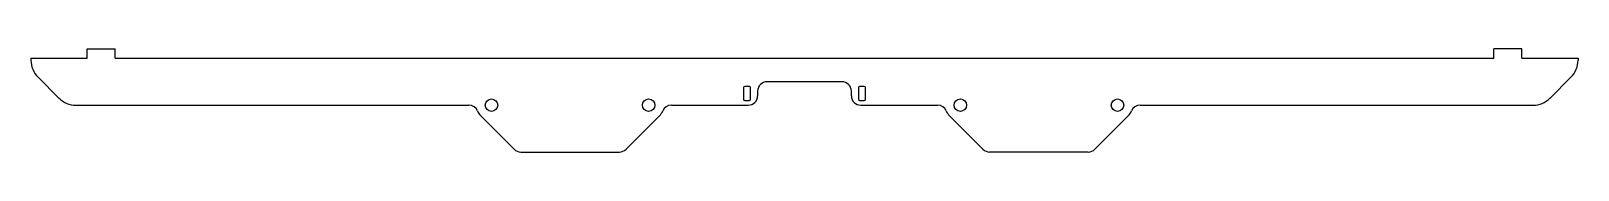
# Model space of a CAD drawing. Header units: millimetres. Extents: x -165 to 165, y -15 to 7.
import ezdxf

# ---------------------------------------------------------------- set-up
doc = ezdxf.new("R2010")
doc.units = ezdxf.units.MM

msp = doc.modelspace()

# ---------------------------------------------------------------- linework, layer by layer
at = {"color": 7, "linetype": 'Continuous', "lineweight": 25}
for p, q in [((-153, 7), (-147, 7)), ((-153, 5), (-153, 7)), ((-147, 5), (-147, 7)), ((153, 7), (147, 7)), ((147, 5), (147, 7)), ((153, 5), (153, 7)), ((-165, 5), (-153, 5)), ((-165, 5), (-165, 4.57)), ((-147, 5), (147, 5)), ((153, 5), (165, 5)), ((165, 5), (165, 4.57)), ((-163.54, 1.04), (-158.96, -3.54)), ((8, 0), (-8, 0)), ((163.54, 1.04), (158.96, -3.54)), ((-13, -1.25), (-13, -3.75)), ((-11.75, -1), (-12.75, -1)), ((-11.5, -3.75), (-11.5, -1.25)), ((-10, -2), (-10, -3)), ((10, -3), (10, -2)), ((11.5, -1.25), (11.5, -3.75)), ((12.75, -1), (11.75, -1)), ((13, -3.75), (13, -1.25)), ((-155.43, -5), (-71.6, -5)), ((-28.4, -5), (-12, -5)), ((-12.75, -4), (-11.75, -4)), ((11.75, -4), (12.75, -4)), ((12, -5), (28.4, -5)), ((71.6, -5), (155.43, -5)), ((-69.05, -7.3), (-61.93, -14.41)), ((-30.95, -7.3), (-38.07, -14.41)), ((30.95, -7.3), (38.07, -14.41)), ((69.05, -7.3), (61.93, -14.41)), ((-60.52, -15), (-39.48, -15)), ((60.52, -15), (39.48, -15))]:
    msp.add_line(p, q, dxfattribs=at)
for centre in [(-66.75, -5), (-33.25, -5), (33.25, -5), (66.75, -5)]:
    msp.add_circle(centre, 1.33, dxfattribs=at)
for centre, radius, start, end in [((-160, 4.57), 5, 180, 225), ((160, 4.57), 5, 315, 0), ((-8, -2), 2, 90, 180), ((8, -2), 2, 0, 90), ((-12.75, -1.25), 0.25, 90, 180), ((-12, -3), 2, 270, 0), ((-11.75, -1.25), 0.25, 0, 90), ((12, -3), 2, 180, 270), ((11.75, -1.25), 0.25, 90, 180), ((12.75, -1.25), 0.25, 0, 90), ((-155.43, 0), 5, 225, 270), ((-71.6, -7), 2, 22.3927, 90), ((-66.75, -5), 3.25, 202.3927, 225), ((-33.25, -5), 3.25, 315, 337.6073), ((-28.4, -7), 2, 90, 157.6073), ((-12.75, -3.75), 0.25, 180, 270), ((-11.75, -3.75), 0.25, 270, 0), ((11.75, -3.75), 0.25, 180, 270), ((12.75, -3.75), 0.25, 270, 0), ((28.4, -7), 2, 22.3927, 90), ((33.25, -5), 3.25, 202.3927, 225), ((66.75, -5), 3.25, 315, 337.6073), ((71.6, -7), 2, 90, 157.6073), ((155.43, 0), 5, 270, 315), ((-60.52, -13), 2, 225, 270), ((-39.48, -13), 2, 270, 315), ((39.48, -13), 2, 225, 270), ((60.52, -13), 2, 270, 315)]:
    msp.add_arc(centre, radius, start, end, dxfattribs=at)

doc.saveas('drawing.dxf')
